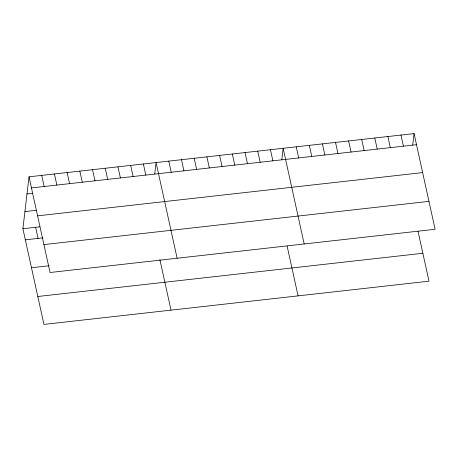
<?xml version="1.0" encoding="UTF-8"?>
<svg xmlns="http://www.w3.org/2000/svg" width="458" height="458" viewBox="0 0 458 458"><rect width="100%" height="100%" fill="white"/><g stroke="black" fill="none" stroke-linecap="round" stroke-linejoin="round"><path stroke-width="0.69" d="M418.04 231.359L428.991 281.183L43.939 324.407L22.9 228.725L29.009 176.817L414.061 133.593L435.1 229.275L50.048 272.504L29.009 176.817M154.735 173.971L156.075 162.556L177.114 258.238M281.802 159.71L283.147 148.289L304.181 243.977M412.721 145.009L414.061 133.593M31.453 187.929L416.505 144.699M26.993 193.946L32.638 193.316M24.915 211.596L36.211 210.325M37.59 215.838L422.642 172.609M22.9 228.725L39.84 226.819M25.345 239.832L42.989 237.851M43.911 244.595L428.963 201.365M31.476 267.741L49.126 265.76M37.802 296.498L422.854 253.268M400.973 135.064L403.412 146.171M387.88 136.53L390.319 147.642M374.787 138.001L377.232 149.108M361.694 139.472L364.139 150.579M348.601 140.938L351.046 152.05M335.514 142.409L337.952 153.522M322.421 143.881L324.859 154.987M309.327 145.352L311.772 156.459M296.234 146.818L298.679 157.93M270.438 149.714L272.882 160.827M287.12 246.061L298.072 295.879M257.728 151.14L260.173 162.252M245.024 152.571L247.469 163.678M232.315 153.997L234.759 165.103M219.611 155.422L222.056 166.529M206.901 156.848L209.346 167.954M194.198 158.273L196.637 169.386M181.488 159.699L183.933 170.811M168.784 161.13L171.223 172.237M143.371 163.981L145.81 175.088M159.899 259.64L171.006 310.14M130.662 165.407L133.106 176.513M117.958 166.832L120.397 177.944M105.248 168.258L107.693 179.37M92.545 169.689L94.983 180.796M79.835 171.115L82.28 182.221M67.131 172.54L69.57 183.647M54.422 173.966L56.866 185.072M41.718 175.391L44.157 186.503M35.61 227.294L38.048 238.406"/></g></svg>
